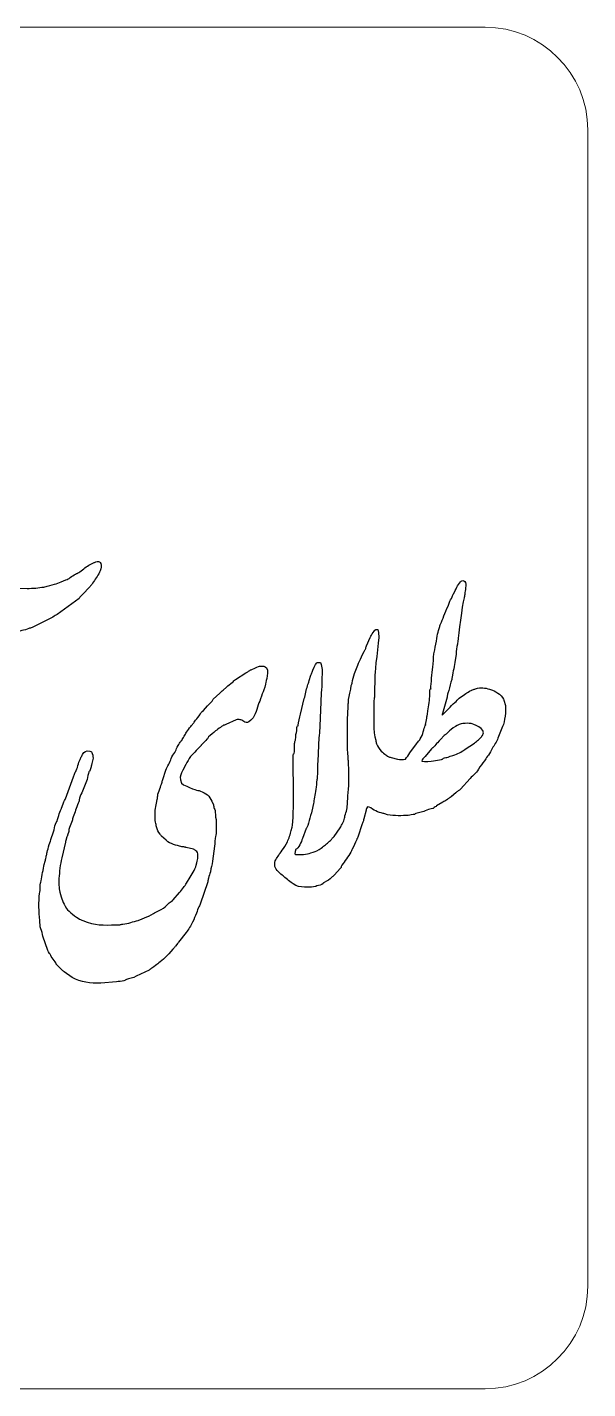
# Model space of a CAD drawing. Header units: millimetres. Extents: x -24 to 99, y -42 to 112.
# Drawn here: x 4.49 to 20.88, y 23.26 to 63.06 of the extents above; entities that cross this region are included whole.
import ezdxf

# ---------------------------------------------------------------- set-up
doc = ezdxf.new("R2010")
doc.units = ezdxf.units.MM
doc.header["$MEASUREMENT"] = 0
doc.layers.add('Layer 1', color=7, linetype='Continuous')

msp = doc.modelspace()

# ---------------------------------------------------------------- linework, layer by layer
at = {"layer": 'Layer 1', "color": 250, "lineweight": 18}
msp.add_open_spline([(-15.9241, 63.0623), (-15.9241, 63.0623), (17.8759, 63.0623), (17.8759, 63.0623), (19.5282, 63.0623), (20.8759, 61.7146), (20.8759, 60.0623), (20.8759, 60.0623), (20.8759, 26.2623), (20.8759, 26.2623), (20.8759, 24.61), (19.5282, 23.2623), (17.8759, 23.2623), (17.8759, 23.2623), (-15.9241, 23.2623), (-15.9241, 23.2623), (-17.5764, 23.2623), (-18.9241, 24.61), (-18.9241, 26.2623), (-18.9241, 26.2623), (-18.9241, 60.0623), (-18.9241, 60.0623), (-18.9241, 61.7146), (-17.5764, 63.0623), (-15.9241, 63.0623)], degree=3, knots=[0, 0, 0, 0, 0.125, 0.125, 0.125, 0.25, 0.25, 0.25, 0.375, 0.375, 0.375, 0.5, 0.5, 0.5, 0.625, 0.625, 0.625, 0.75, 0.75, 0.75, 0.875, 0.875, 0.875, 1, 1, 1, 1], dxfattribs=at)
at = {"layer": 'Layer 1', "color": 250}
for points, knots in [([(4.4891, 46.6588), (4.4891, 46.6588), (4.0693, 46.6768), (4.0693, 46.6768), (4.0575, 46.677), (4.0357, 46.6769), (4.0249, 46.6787), (3.9598, 46.6893), (4.0085, 46.7056), (3.9302, 46.709), (3.8191, 46.7137), (3.5123, 46.7696), (3.3668, 46.7903), (3.2718, 46.8038), (3.1573, 46.8397), (3.1548, 46.8399), (3.1309, 46.8421), (3.094, 46.8409), (3.0685, 46.8416), (3.0074, 46.8431), (2.9463, 46.8449), (2.8853, 46.8417), (2.7936, 46.8368), (2.7095, 46.8173), (2.6328, 46.7866), (2.5784, 46.7649), (2.5146, 46.7539), (2.4635, 46.7284), (2.4635, 46.7284), (2.2463, 46.6322), (2.2463, 46.6322), (2.2439, 46.6312), (2.2411, 46.6301), (2.2388, 46.6291), (2.2388, 46.6291), (1.8267, 46.3649), (1.8267, 46.3649), (1.709, 46.2885), (1.6128, 46.1745), (1.5368, 46.1272), (1.4795, 46.0914), (1.44, 46.0377), (1.3894, 45.9947), (1.371, 45.9791), (1.363, 45.9699), (1.3449, 45.9542), (1.3449, 45.9542), (1.2553, 45.8619), (1.2553, 45.8619), (1.2364, 45.8391), (1.2393, 45.8317), (1.2202, 45.81), (1.1414, 45.7204), (1.1043, 45.7141), (1.0489, 45.6174), (0.9845, 45.5049), (0.8951, 45.402), (0.8408, 45.2846), (0.7788, 45.1506), (0.7517, 45.1987), (0.7753, 45.0039), (0.9248, 44.9885), (0.9286, 44.983), (1.0416, 45.0621), (1.0416, 45.0621), (1.2585, 45.2315), (1.2585, 45.2315), (1.2966, 45.2504), (1.3024, 45.2477), (1.338, 45.2734), (1.4748, 45.3722), (1.6126, 45.4283), (1.7872, 45.4517), (1.8376, 45.4585), (1.8372, 45.4671), (1.8842, 45.4714), (1.9261, 45.4753), (1.9735, 45.4763), (2.0037, 45.4823), (2.1003, 45.5015), (2.2215, 45.5015), (2.3267, 45.4968), (2.4079, 45.4931), (2.3669, 45.4754), (2.4435, 45.4619), (2.4435, 45.4619), (2.7355, 45.3855), (2.7355, 45.3855), (2.8071, 45.3598), (2.8821, 45.3325), (2.9715, 45.3283), (3.0281, 45.3256), (3.0463, 45.3302), (3.0962, 45.3124), (3.2348, 45.2627), (3.9753, 45.3187), (4.1251, 45.3698), (4.2589, 45.4155), (4.4066, 45.4312), (4.5382, 45.4848), (4.5715, 45.4984), (4.603, 45.5003), (4.6346, 45.5173), (4.6346, 45.5173), (5.2435, 45.8223), (5.2435, 45.8223), (5.301, 45.875), (5.3121, 45.8555), (5.3649, 45.8953), (5.3649, 45.8953), (6.006, 46.3614), (6.006, 46.3614), (6.0133, 46.3706), (6.0183, 46.3858), (6.0297, 46.4026), (6.0555, 46.4403), (6.1152, 46.4837), (6.1579, 46.5335), (6.1579, 46.5335), (6.2731, 46.654), (6.2731, 46.654), (6.2831, 46.6663), (6.2804, 46.6625), (6.2894, 46.6711), (6.2894, 46.6711), (6.3786, 46.7731), (6.3786, 46.7731), (6.4404, 46.8814), (6.5226, 46.9733), (6.5841, 47.0845), (6.6167, 47.1435), (6.6413, 47.204), (6.6523, 47.2839), (6.6751, 47.4508), (6.5642, 47.4702), (6.4565, 47.4172), (6.4542, 47.416), (6.4513, 47.4148), (6.4488, 47.4137), (6.3543, 47.3696), (6.2186, 47.3058), (6.1507, 47.2305), (6.1507, 47.2305), (6.0682, 47.1717), (6.0682, 47.1717), (5.9465, 47.0804), (5.9883, 47.1251), (5.9051, 47.0746), (5.8543, 47.0438), (5.7916, 47.0171), (5.7485, 46.9757), (5.7086, 46.9373), (5.6753, 46.9274), (5.6209, 46.9075), (5.6209, 46.9075), (5.4887, 46.8467), (5.4887, 46.8467), (5.413, 46.8244), (5.3637, 46.7944), (5.2868, 46.7781), (5.183, 46.7559), (5.131, 46.7251), (4.9796, 46.6989), (4.8268, 46.6725), (4.6559, 46.6585), (4.4891, 46.6588)], [0, 0, 0, 0, 0.0181818, 0.0181818, 0.0181818, 0.0363636, 0.0363636, 0.0363636, 0.0545455, 0.0545455, 0.0545455, 0.0727273, 0.0727273, 0.0727273, 0.0909091, 0.0909091, 0.0909091, 0.1090909, 0.1090909, 0.1090909, 0.1272727, 0.1272727, 0.1272727, 0.1454545, 0.1454545, 0.1454545, 0.1636364, 0.1636364, 0.1636364, 0.1818182, 0.1818182, 0.1818182, 0.2, 0.2, 0.2, 0.2181818, 0.2181818, 0.2181818, 0.2363636, 0.2363636, 0.2363636, 0.2545455, 0.2545455, 0.2545455, 0.2727273, 0.2727273, 0.2727273, 0.2909091, 0.2909091, 0.2909091, 0.3090909, 0.3090909, 0.3090909, 0.3272727, 0.3272727, 0.3272727, 0.3454545, 0.3454545, 0.3454545, 0.3636364, 0.3636364, 0.3636364, 0.3818182, 0.3818182, 0.3818182, 0.4, 0.4, 0.4, 0.4181818, 0.4181818, 0.4181818, 0.4363636, 0.4363636, 0.4363636, 0.4545455, 0.4545455, 0.4545455, 0.4727273, 0.4727273, 0.4727273, 0.4909091, 0.4909091, 0.4909091, 0.5090909, 0.5090909, 0.5090909, 0.5272727, 0.5272727, 0.5272727, 0.5454545, 0.5454545, 0.5454545, 0.5636364, 0.5636364, 0.5636364, 0.5818182, 0.5818182, 0.5818182, 0.6, 0.6, 0.6, 0.6181818, 0.6181818, 0.6181818, 0.6363636, 0.6363636, 0.6363636, 0.6545455, 0.6545455, 0.6545455, 0.6727273, 0.6727273, 0.6727273, 0.6909091, 0.6909091, 0.6909091, 0.7090909, 0.7090909, 0.7090909, 0.7272727, 0.7272727, 0.7272727, 0.7454545, 0.7454545, 0.7454545, 0.7636364, 0.7636364, 0.7636364, 0.7818182, 0.7818182, 0.7818182, 0.8, 0.8, 0.8, 0.8181818, 0.8181818, 0.8181818, 0.8363636, 0.8363636, 0.8363636, 0.8545455, 0.8545455, 0.8545455, 0.8727273, 0.8727273, 0.8727273, 0.8909091, 0.8909091, 0.8909091, 0.9090909, 0.9090909, 0.9090909, 0.9272727, 0.9272727, 0.9272727, 0.9454545, 0.9454545, 0.9454545, 0.9636364, 0.9636364, 0.9636364, 0.9818182, 0.9818182, 0.9818182, 1, 1, 1, 1]), ([(16.2884, 43.714), (16.2898, 43.7246), (16.287, 43.7265), (16.2667, 43.714), (16.263, 43.6575), (16.2625, 43.5983), (16.2614, 43.5415), (16.2592, 43.4248), (16.2167, 43.2265), (16.2061, 43.0799), (16.1932, 42.9002), (16.1763, 42.9383), (16.169, 42.8642), (16.169, 42.8642), (16.139, 42.7203), (16.139, 42.7203), (16.1367, 42.7069), (16.1362, 42.6927), (16.1339, 42.6813), (16.1203, 42.6129), (16.1448, 42.7108), (16.1297, 42.6635), (16.1289, 42.6608), (16.1277, 42.6581), (16.1267, 42.6556), (16.1258, 42.6533), (16.1243, 42.6507), (16.1233, 42.6485), (16.0861, 42.5654), (16.064, 42.3789), (15.9817, 42.2617), (15.9549, 42.2235), (15.9346, 42.2049), (15.9063, 42.1654), (15.8922, 42.1459), (15.8856, 42.134), (15.8693, 42.1173), (15.8693, 42.1173), (15.6722, 41.8499), (15.6722, 41.8499), (15.6408, 41.7835), (15.5849, 41.7297), (15.5493, 41.6629), (15.4828, 41.6613), (15.3808, 41.6549), (15.3173, 41.6633), (15.3173, 41.6633), (15.1308, 41.7111), (15.1308, 41.7111), (15.0889, 41.7307), (15.0815, 41.7257), (15.0404, 41.7402), (14.9787, 41.7619), (15.0303, 41.7593), (14.9782, 41.7926), (14.9258, 41.8261), (14.8836, 41.8542), (14.8392, 41.9025), (14.7851, 41.9614), (14.7302, 42.0431), (14.699, 42.117), (14.6866, 42.1464), (14.6903, 42.1854), (14.6792, 42.2175), (14.594, 42.4632), (14.6225, 42.9455), (14.6248, 43.2082), (14.6254, 43.2645), (14.6233, 43.3257), (14.6257, 43.3812), (14.6283, 43.4439), (14.6443, 43.4482), (14.6437, 43.5307), (14.6423, 43.7487), (14.6521, 43.9823), (14.6586, 44.2091), (14.6654, 44.446), (14.8245, 45.2991), (14.743, 45.4545), (14.6427, 45.4623), (14.6445, 45.4335), (14.6033, 45.3739), (14.5499, 45.2967), (14.5555, 45.2865), (14.5173, 45.2225), (14.5173, 45.2225), (14.4073, 44.9762), (14.4073, 44.9762), (14.3963, 44.9501), (14.3889, 44.9088), (14.3779, 44.8867), (14.3709, 44.8727), (14.3679, 44.8723), (14.3573, 44.855), (14.3472, 44.8384), (14.3464, 44.8351), (14.3383, 44.8196), (14.3383, 44.8196), (14.2623, 44.6595), (14.2623, 44.6595), (14.2254, 44.5489), (14.1804, 44.4984), (14.1534, 44.4183), (14.1534, 44.4183), (14.0588, 44.1676), (14.0588, 44.1676), (14.024, 44.0732), (13.9994, 44.0003), (13.9849, 43.8867), (13.9799, 43.8471), (13.9646, 43.8232), (13.9585, 43.7953), (13.939, 43.7058), (13.9629, 43.7337), (13.9223, 43.5921), (13.9223, 43.5921), (13.8952, 43.4462), (13.8952, 43.4462), (13.8852, 43.4229), (13.8844, 43.4304), (13.8817, 43.4011), (13.8782, 43.3628), (13.8817, 43.3252), (13.8768, 43.2846), (13.8605, 43.1514), (13.8329, 42.0018), (13.8591, 41.8559), (13.8591, 41.8559), (13.8758, 41.723), (13.8758, 41.723), (13.8762, 41.6745), (13.8755, 41.6247), (13.8802, 41.5772), (13.9015, 41.3616), (13.8895, 41.116), (13.8889, 40.8942), (13.8886, 40.7348), (13.865, 40.6446), (13.8587, 40.496), (13.8534, 40.3694), (13.8481, 40.2145), (13.8059, 40.1025), (13.7544, 39.9655), (13.7815, 39.9162), (13.6951, 39.7708), (13.6642, 39.7189), (13.6771, 39.7085), (13.6423, 39.6622), (13.6423, 39.6622), (13.4623, 39.403), (13.4623, 39.403), (13.4599, 39.4011), (13.4521, 39.3962), (13.4496, 39.3942), (13.4457, 39.3913), (13.4323, 39.3806), (13.4308, 39.3792), (13.4091, 39.3585), (13.4042, 39.3428), (13.3826, 39.3191), (13.3639, 39.2986), (13.3474, 39.2868), (13.3261, 39.2686), (13.3244, 39.2672), (13.3218, 39.2652), (13.3201, 39.2637), (13.2816, 39.2292), (13.2596, 39.1958), (13.2129, 39.1662), (13.1016, 39.0955), (13.141, 39.0961), (13.0206, 39.0252), (12.9104, 38.9603), (12.8972, 38.967), (12.786, 38.9263), (12.6529, 38.8777), (12.494, 38.8724), (12.3296, 38.8764), (12.3031, 38.9163), (12.3173, 38.9282), (12.3275, 38.9679), (12.3334, 38.9906), (12.3316, 38.9986), (12.3316, 39.0215), (12.4368, 39.0566), (12.4995, 39.2521), (12.5388, 39.3435), (12.5388, 39.3435), (12.6453, 39.6356), (12.6453, 39.6356), (12.6485, 39.6472), (12.6738, 39.6762), (12.6919, 39.7267), (12.7265, 39.8232), (12.7417, 39.9187), (12.7676, 40.02), (12.781, 40.0722), (12.8007, 40.0614), (12.8113, 40.1438), (12.8113, 40.1438), (12.8601, 40.3663), (12.8601, 40.3663), (12.8706, 40.4033), (12.8661, 40.4156), (12.8706, 40.4527), (12.8883, 40.5981), (12.9281, 40.7166), (12.9424, 40.9278), (12.9444, 40.9582), (12.9422, 40.9807), (12.9486, 41.0103), (12.9577, 41.0534), (12.9615, 41.0317), (12.9637, 41.0874), (12.9662, 41.1531), (12.9735, 41.2013), (12.9745, 41.2597), (12.9766, 41.3802), (12.9775, 41.4955), (12.9849, 41.6059), (12.9849, 41.6059), (13.018, 42.3046), (13.018, 42.3046), (13.0202, 42.3784), (13.0382, 42.3779), (13.0384, 42.4651), (13.0386, 42.5289), (13.0398, 42.5908), (13.0455, 42.6428), (13.0455, 42.6428), (13.0747, 43.3373), (13.0747, 43.3373), (13.0776, 43.581), (13.1084, 43.8086), (13.1077, 44.0692), (13.1071, 44.2605), (13.1263, 44.3198), (13.0604, 44.4932), (13.0265, 44.4969), (12.9798, 44.4947), (12.9574, 44.4792), (12.9113, 44.4472), (12.8385, 44.2668), (12.8181, 44.213), (12.8061, 44.1813), (12.7943, 44.1486), (12.7838, 44.1183), (12.7838, 44.1183), (12.7349, 43.9622), (12.7349, 43.9622), (12.7242, 43.9025), (12.7032, 43.8649), (12.6837, 43.8091), (12.6432, 43.6935), (12.6275, 43.5538), (12.5875, 43.4386), (12.5875, 43.4386), (12.4761, 42.979), (12.4761, 42.979), (12.4494, 42.8843), (12.4323, 42.7357), (12.4075, 42.6594), (12.3882, 42.5997), (12.407, 42.6659), (12.385, 42.6205), (12.3672, 42.5838), (12.3773, 42.5345), (12.371, 42.4895), (12.3663, 42.4564), (12.354, 42.4287), (12.3462, 42.3864), (12.3379, 42.3411), (12.3418, 42.3017), (12.3354, 42.256), (12.3289, 42.2105), (12.3152, 42.1915), (12.3098, 42.1537), (12.3038, 42.1109), (12.3089, 42.0646), (12.3032, 42.0198), (12.2967, 41.9685), (12.3097, 41.8908), (12.2918, 41.8384), (12.2767, 41.7941), (12.2823, 41.8653), (12.2693, 41.7882), (12.2693, 41.7882), (12.2775, 40.5283), (12.2775, 40.5283), (12.2775, 40.4694), (12.2673, 39.7674), (12.2319, 39.6828), (12.2319, 39.6828), (12.2048, 39.5809), (12.2048, 39.5809), (12.1881, 39.4912), (12.1368, 39.3338), (12.0948, 39.2506), (11.9974, 39.0573), (11.8737, 38.9213), (11.8445, 38.8646), (11.7899, 38.7583), (11.6981, 38.7204), (11.7334, 38.5269), (11.7497, 38.4373), (11.9027, 38.3049), (11.9731, 38.2518), (12.1275, 38.1352), (12.1083, 38.1063), (12.3428, 37.9761), (12.4391, 37.9226), (12.5649, 37.9235), (12.6794, 37.9248), (12.7522, 37.9256), (12.8509, 37.922), (12.9107, 37.9415), (12.9305, 37.948), (12.9239, 37.9488), (12.9561, 37.9604), (13.0156, 37.9818), (13.0917, 37.9886), (13.1378, 38.0348), (13.1715, 38.0687), (13.1354, 38.0452), (13.1745, 38.0634), (13.2796, 38.1125), (13.3174, 38.144), (13.403, 38.223), (13.4273, 38.2453), (13.4465, 38.2559), (13.4671, 38.2769), (13.4671, 38.2769), (13.648, 38.4834), (13.648, 38.4834), (13.6755, 38.5136), (13.6699, 38.5343), (13.6923, 38.5682), (13.7709, 38.6872), (13.8788, 38.8246), (13.9458, 38.9481), (13.9603, 38.9747), (13.9732, 39.0062), (13.9896, 39.0342), (14.0477, 39.1333), (14.0778, 39.2099), (14.1217, 39.3207), (14.131, 39.3442), (14.1238, 39.3257), (14.1331, 39.343), (14.1457, 39.3665), (14.1392, 39.3475), (14.1534, 39.3845), (14.1534, 39.3845), (14.2831, 39.773), (14.2831, 39.773), (14.2958, 39.8115), (14.3089, 39.8301), (14.3177, 39.867), (14.3224, 39.887), (14.3227, 39.9035), (14.3288, 39.9221), (14.3288, 39.9221), (14.3961, 40.1759), (14.3961, 40.1759), (14.4026, 40.2075), (14.4003, 40.2005), (14.4102, 40.2265), (14.4102, 40.2265), (14.4337, 40.2741), (14.4337, 40.2741), (14.4962, 40.275), (14.5802, 40.2135), (14.6339, 40.1798), (14.701, 40.1376), (14.7648, 40.1182), (14.8387, 40.0952), (14.8794, 40.0825), (14.9076, 40.079), (14.9482, 40.0653), (15.1426, 39.9993), (15.3589, 40.0134), (15.5641, 40.0178), (15.6562, 40.0198), (15.6914, 40.0358), (15.7697, 40.0456), (15.8619, 40.0572), (15.7936, 40.0587), (15.8494, 40.0783), (15.8494, 40.0783), (16.0848, 40.1354), (16.0848, 40.1354), (16.1278, 40.1567), (16.0688, 40.1412), (16.1255, 40.1567), (16.1919, 40.1748), (16.2555, 40.2126), (16.2984, 40.219), (16.3895, 40.2325), (16.3355, 40.2163), (16.3857, 40.2551), (16.3857, 40.2551), (16.42, 40.2741), (16.42, 40.2741), (16.4445, 40.2871), (16.4396, 40.2862), (16.4586, 40.3004), (16.4586, 40.3004), (16.6389, 40.4095), (16.6389, 40.4095), (16.6735, 40.4319), (16.7235, 40.4488), (16.7557, 40.4774), (16.7803, 40.4992), (16.7965, 40.508), (16.8232, 40.5272), (16.8384, 40.5382), (16.84, 40.5406), (16.8546, 40.549), (16.8546, 40.549), (16.8835, 40.5639), (16.8835, 40.5639), (16.8856, 40.5652), (16.8883, 40.5669), (16.8903, 40.5683), (16.8923, 40.5697), (16.8948, 40.5717), (16.8966, 40.5732), (16.8966, 40.5732), (17.0197, 40.686), (17.0197, 40.686), (17.0446, 40.7056), (17.0622, 40.7193), (17.0863, 40.7381), (17.1107, 40.757), (17.1343, 40.7662), (17.1574, 40.7865), (17.1574, 40.7865), (17.4373, 41.0977), (17.4373, 41.0977), (17.5315, 41.2099), (17.5932, 41.2343), (17.6826, 41.3783), (17.7347, 41.4624), (17.7989, 41.535), (17.857, 41.6137), (17.896, 41.6665), (17.8926, 41.692), (17.9494, 41.7589), (17.9544, 41.7648), (17.971, 41.7853), (17.9725, 41.7879), (18.0137, 41.8596), (18.0427, 41.8907), (18.0856, 41.9761), (18.1343, 42.0734), (18.2149, 42.1811), (18.2491, 42.2852), (18.2491, 42.2852), (18.3873, 42.6225), (18.3873, 42.6225), (18.4487, 42.7651), (18.4945, 43.0753), (18.4684, 43.2327), (18.4684, 43.2327), (18.4236, 43.3915), (18.4236, 43.3915), (18.4196, 43.403), (18.4203, 43.4062), (18.4161, 43.4161), (18.3899, 43.478), (18.3082, 43.5616), (18.2454, 43.5957), (18.1529, 43.6459), (18.1387, 43.6787), (18.0075, 43.7118), (17.8526, 43.7508), (17.7672, 43.7746), (17.5966, 43.723), (17.5558, 43.7107), (17.5439, 43.7108), (17.5096, 43.6942), (17.4961, 43.6876), (17.5045, 43.6912), (17.4877, 43.6839), (17.4877, 43.6839), (17.4235, 43.6509), (17.4235, 43.6509), (17.3537, 43.6096), (17.3346, 43.5994), (17.2742, 43.5536), (17.2742, 43.5536), (17.1209, 43.4482), (17.1209, 43.4482), (17.0751, 43.4137), (17.035, 43.3623), (16.9948, 43.327), (16.8517, 43.2019), (16.7745, 43.0946), (16.6291, 42.9602), (16.6291, 42.9602), (16.6176, 42.949), (16.6176, 42.949), (16.617, 42.9922), (16.6171, 42.9749), (16.6265, 43.0058), (16.6265, 43.0058), (16.7662, 43.4791), (16.7662, 43.4791), (16.7765, 43.5375), (16.7658, 43.5447), (16.7891, 43.5978), (16.8288, 43.688), (16.8519, 43.8152), (16.8764, 43.9175), (16.8864, 43.9593), (16.9027, 43.9781), (16.907, 44.0259), (16.9172, 44.1382), (16.9715, 44.352), (16.9941, 44.4877), (16.9941, 44.4877), (17.028, 44.7366), (17.028, 44.7366), (17.0368, 44.8369), (17.0398, 44.9341), (17.0651, 45.0331), (17.0698, 45.0516), (17.0759, 45.0631), (17.0786, 45.0917), (17.1003, 45.3225), (17.1976, 46.1442), (17.2597, 46.3833), (17.2701, 46.4231), (17.2604, 46.3828), (17.2706, 46.416), (17.2831, 46.4571), (17.2776, 46.4961), (17.2843, 46.5421), (17.2964, 46.6266), (17.3459, 46.8526), (17.2583, 46.8799), (17.2067, 46.896), (17.183, 46.8773), (17.16, 46.8536), (17.16, 46.8536), (17.0972, 46.7768), (17.0972, 46.7768), (17.06, 46.7302), (17.0368, 46.6551), (17.0049, 46.5998), (17.0049, 46.5998), (16.9567, 46.5085), (16.9567, 46.5085), (16.9364, 46.4769), (16.9286, 46.4499), (16.9125, 46.4135), (16.8817, 46.344), (16.8494, 46.3082), (16.8276, 46.2312), (16.8276, 46.2312), (16.7939, 46.1438), (16.7939, 46.1438), (16.6858, 45.9438), (16.6433, 45.7591), (16.5753, 45.6094), (16.5579, 45.5711), (16.5597, 45.6074), (16.5472, 45.5437), (16.538, 45.4973), (16.5315, 45.4749), (16.5155, 45.4326), (16.4869, 45.3569), (16.4849, 45.2844), (16.4685, 45.1977), (16.4476, 45.0868), (16.4149, 44.9716), (16.4011, 44.8609), (16.4011, 44.8609), (16.3786, 44.7459), (16.3786, 44.7459), (16.3643, 44.6222), (16.3678, 44.4799), (16.3487, 44.3573), (16.32, 44.1724), (16.2981, 43.8989), (16.2884, 43.714)], [0, 0, 0, 0, 0.0051282, 0.0051282, 0.0051282, 0.0102564, 0.0102564, 0.0102564, 0.0153846, 0.0153846, 0.0153846, 0.0205128, 0.0205128, 0.0205128, 0.025641, 0.025641, 0.025641, 0.0307692, 0.0307692, 0.0307692, 0.0358974, 0.0358974, 0.0358974, 0.0410256, 0.0410256, 0.0410256, 0.0461538, 0.0461538, 0.0461538, 0.0512821, 0.0512821, 0.0512821, 0.0564103, 0.0564103, 0.0564103, 0.0615385, 0.0615385, 0.0615385, 0.0666667, 0.0666667, 0.0666667, 0.0717949, 0.0717949, 0.0717949, 0.0769231, 0.0769231, 0.0769231, 0.0820513, 0.0820513, 0.0820513, 0.0871795, 0.0871795, 0.0871795, 0.0923077, 0.0923077, 0.0923077, 0.0974359, 0.0974359, 0.0974359, 0.1025641, 0.1025641, 0.1025641, 0.1076923, 0.1076923, 0.1076923, 0.1128205, 0.1128205, 0.1128205, 0.1179487, 0.1179487, 0.1179487, 0.1230769, 0.1230769, 0.1230769, 0.1282051, 0.1282051, 0.1282051, 0.1333333, 0.1333333, 0.1333333, 0.1384615, 0.1384615, 0.1384615, 0.1435897, 0.1435897, 0.1435897, 0.1487179, 0.1487179, 0.1487179, 0.1538462, 0.1538462, 0.1538462, 0.1589744, 0.1589744, 0.1589744, 0.1641026, 0.1641026, 0.1641026, 0.1692308, 0.1692308, 0.1692308, 0.174359, 0.174359, 0.174359, 0.1794872, 0.1794872, 0.1794872, 0.1846154, 0.1846154, 0.1846154, 0.1897436, 0.1897436, 0.1897436, 0.1948718, 0.1948718, 0.1948718, 0.2, 0.2, 0.2, 0.2051282, 0.2051282, 0.2051282, 0.2102564, 0.2102564, 0.2102564, 0.2153846, 0.2153846, 0.2153846, 0.2205128, 0.2205128, 0.2205128, 0.225641, 0.225641, 0.225641, 0.2307692, 0.2307692, 0.2307692, 0.2358974, 0.2358974, 0.2358974, 0.2410256, 0.2410256, 0.2410256, 0.2461538, 0.2461538, 0.2461538, 0.2512821, 0.2512821, 0.2512821, 0.2564103, 0.2564103, 0.2564103, 0.2615385, 0.2615385, 0.2615385, 0.2666667, 0.2666667, 0.2666667, 0.2717949, 0.2717949, 0.2717949, 0.2769231, 0.2769231, 0.2769231, 0.2820513, 0.2820513, 0.2820513, 0.2871795, 0.2871795, 0.2871795, 0.2923077, 0.2923077, 0.2923077, 0.2974359, 0.2974359, 0.2974359, 0.3025641, 0.3025641, 0.3025641, 0.3076923, 0.3076923, 0.3076923, 0.3128205, 0.3128205, 0.3128205, 0.3179487, 0.3179487, 0.3179487, 0.3230769, 0.3230769, 0.3230769, 0.3282051, 0.3282051, 0.3282051, 0.3333333, 0.3333333, 0.3333333, 0.3384615, 0.3384615, 0.3384615, 0.3435897, 0.3435897, 0.3435897, 0.3487179, 0.3487179, 0.3487179, 0.3538462, 0.3538462, 0.3538462, 0.3589744, 0.3589744, 0.3589744, 0.3641026, 0.3641026, 0.3641026, 0.3692308, 0.3692308, 0.3692308, 0.374359, 0.374359, 0.374359, 0.3794872, 0.3794872, 0.3794872, 0.3846154, 0.3846154, 0.3846154, 0.3897436, 0.3897436, 0.3897436, 0.3948718, 0.3948718, 0.3948718, 0.4, 0.4, 0.4, 0.4051282, 0.4051282, 0.4051282, 0.4102564, 0.4102564, 0.4102564, 0.4153846, 0.4153846, 0.4153846, 0.4205128, 0.4205128, 0.4205128, 0.425641, 0.425641, 0.425641, 0.4307692, 0.4307692, 0.4307692, 0.4358974, 0.4358974, 0.4358974, 0.4410256, 0.4410256, 0.4410256, 0.4461538, 0.4461538, 0.4461538, 0.4512821, 0.4512821, 0.4512821, 0.4564103, 0.4564103, 0.4564103, 0.4615385, 0.4615385, 0.4615385, 0.4666667, 0.4666667, 0.4666667, 0.4717949, 0.4717949, 0.4717949, 0.4769231, 0.4769231, 0.4769231, 0.4820513, 0.4820513, 0.4820513, 0.4871795, 0.4871795, 0.4871795, 0.4923077, 0.4923077, 0.4923077, 0.4974359, 0.4974359, 0.4974359, 0.5025641, 0.5025641, 0.5025641, 0.5076923, 0.5076923, 0.5076923, 0.5128205, 0.5128205, 0.5128205, 0.5179487, 0.5179487, 0.5179487, 0.5230769, 0.5230769, 0.5230769, 0.5282051, 0.5282051, 0.5282051, 0.5333333, 0.5333333, 0.5333333, 0.5384615, 0.5384615, 0.5384615, 0.5435897, 0.5435897, 0.5435897, 0.5487179, 0.5487179, 0.5487179, 0.5538462, 0.5538462, 0.5538462, 0.5589744, 0.5589744, 0.5589744, 0.5641026, 0.5641026, 0.5641026, 0.5692308, 0.5692308, 0.5692308, 0.574359, 0.574359, 0.574359, 0.5794872, 0.5794872, 0.5794872, 0.5846154, 0.5846154, 0.5846154, 0.5897436, 0.5897436, 0.5897436, 0.5948718, 0.5948718, 0.5948718, 0.6, 0.6, 0.6, 0.6051282, 0.6051282, 0.6051282, 0.6102564, 0.6102564, 0.6102564, 0.6153846, 0.6153846, 0.6153846, 0.6205128, 0.6205128, 0.6205128, 0.625641, 0.625641, 0.625641, 0.6307692, 0.6307692, 0.6307692, 0.6358974, 0.6358974, 0.6358974, 0.6410256, 0.6410256, 0.6410256, 0.6461538, 0.6461538, 0.6461538, 0.6512821, 0.6512821, 0.6512821, 0.6564103, 0.6564103, 0.6564103, 0.6615385, 0.6615385, 0.6615385, 0.6666667, 0.6666667, 0.6666667, 0.6717949, 0.6717949, 0.6717949, 0.6769231, 0.6769231, 0.6769231, 0.6820513, 0.6820513, 0.6820513, 0.6871795, 0.6871795, 0.6871795, 0.6923077, 0.6923077, 0.6923077, 0.6974359, 0.6974359, 0.6974359, 0.7025641, 0.7025641, 0.7025641, 0.7076923, 0.7076923, 0.7076923, 0.7128205, 0.7128205, 0.7128205, 0.7179487, 0.7179487, 0.7179487, 0.7230769, 0.7230769, 0.7230769, 0.7282051, 0.7282051, 0.7282051, 0.7333333, 0.7333333, 0.7333333, 0.7384615, 0.7384615, 0.7384615, 0.7435897, 0.7435897, 0.7435897, 0.7487179, 0.7487179, 0.7487179, 0.7538462, 0.7538462, 0.7538462, 0.7589744, 0.7589744, 0.7589744, 0.7641026, 0.7641026, 0.7641026, 0.7692308, 0.7692308, 0.7692308, 0.774359, 0.774359, 0.774359, 0.7794872, 0.7794872, 0.7794872, 0.7846154, 0.7846154, 0.7846154, 0.7897436, 0.7897436, 0.7897436, 0.7948718, 0.7948718, 0.7948718, 0.8, 0.8, 0.8, 0.8051282, 0.8051282, 0.8051282, 0.8102564, 0.8102564, 0.8102564, 0.8153846, 0.8153846, 0.8153846, 0.8205128, 0.8205128, 0.8205128, 0.825641, 0.825641, 0.825641, 0.8307692, 0.8307692, 0.8307692, 0.8358974, 0.8358974, 0.8358974, 0.8410256, 0.8410256, 0.8410256, 0.8461538, 0.8461538, 0.8461538, 0.8512821, 0.8512821, 0.8512821, 0.8564103, 0.8564103, 0.8564103, 0.8615385, 0.8615385, 0.8615385, 0.8666667, 0.8666667, 0.8666667, 0.8717949, 0.8717949, 0.8717949, 0.8769231, 0.8769231, 0.8769231, 0.8820513, 0.8820513, 0.8820513, 0.8871795, 0.8871795, 0.8871795, 0.8923077, 0.8923077, 0.8923077, 0.8974359, 0.8974359, 0.8974359, 0.9025641, 0.9025641, 0.9025641, 0.9076923, 0.9076923, 0.9076923, 0.9128205, 0.9128205, 0.9128205, 0.9179487, 0.9179487, 0.9179487, 0.9230769, 0.9230769, 0.9230769, 0.9282051, 0.9282051, 0.9282051, 0.9333333, 0.9333333, 0.9333333, 0.9384615, 0.9384615, 0.9384615, 0.9435897, 0.9435897, 0.9435897, 0.9487179, 0.9487179, 0.9487179, 0.9538462, 0.9538462, 0.9538462, 0.9589744, 0.9589744, 0.9589744, 0.9641026, 0.9641026, 0.9641026, 0.9692308, 0.9692308, 0.9692308, 0.974359, 0.974359, 0.974359, 0.9794872, 0.9794872, 0.9794872, 0.9846154, 0.9846154, 0.9846154, 0.9897436, 0.9897436, 0.9897436, 0.9948718, 0.9948718, 0.9948718, 1, 1, 1, 1]), ([(8.2331, 40.1731), (8.233, 40.0497), (8.2172, 39.8962), (8.2523, 39.783), (8.264, 39.7449), (8.2589, 39.7308), (8.2681, 39.6911), (8.2851, 39.6181), (8.3325, 39.5309), (8.3734, 39.4724), (8.3952, 39.4411), (8.3896, 39.4401), (8.4203, 39.4114), (8.4203, 39.4114), (8.5525, 39.2956), (8.5525, 39.2956), (8.5615, 39.2868), (8.5607, 39.2864), (8.5682, 39.2793), (8.6553, 39.1976), (8.8733, 39.1411), (8.9865, 39.1102), (9.0268, 39.0993), (9.0554, 39.1062), (9.0936, 39.0972), (9.1395, 39.0864), (9.0986, 39.0928), (9.1336, 39.0832), (9.1336, 39.0832), (9.3525, 39.0338), (9.3525, 39.0338), (9.3868, 39.0243), (9.3857, 39.0123), (9.4182, 38.9907), (9.4762, 38.9523), (9.4794, 38.9427), (9.4779, 38.8279), (9.4766, 38.7289), (9.4571, 38.714), (9.4454, 38.6334), (9.4205, 38.46), (9.3286, 38.3552), (9.2551, 38.2184), (9.2551, 38.2184), (9.1489, 38.0438), (9.1489, 38.0438), (9.1304, 38.0167), (9.1281, 38.0046), (9.108, 37.9765), (9.0889, 37.9499), (9.0769, 37.9428), (9.0591, 37.9182), (9.0223, 37.8676), (8.9887, 37.8105), (8.9428, 37.7644), (8.9428, 37.7644), (8.7619, 37.558), (8.7619, 37.558), (8.7283, 37.5198), (8.6791, 37.5014), (8.6419, 37.4629), (8.6419, 37.4629), (8.6126, 37.4367), (8.6126, 37.4367), (8.55, 37.3926), (8.5066, 37.3141), (8.4024, 37.2714), (8.4024, 37.2714), (8.2472, 37.1979), (8.2472, 37.1979), (8.2191, 37.1842), (8.2094, 37.17), (8.1864, 37.1543), (8.1864, 37.1543), (8.0419, 37.0817), (8.0419, 37.0817), (8.0398, 37.0806), (8.0372, 37.0791), (8.0351, 37.078), (8.0351, 37.078), (7.7384, 36.9518), (7.7384, 36.9518), (7.5863, 36.9226), (7.4506, 36.8578), (7.2875, 36.8448), (7.2272, 36.8401), (7.24, 36.8332), (7.1998, 36.8256), (7.1687, 36.8197), (7.1263, 36.8223), (7.0937, 36.822), (6.7243, 36.8182), (6.4662, 36.7949), (6.1199, 36.9488), (6.0792, 36.9669), (6.0602, 36.9671), (6.0199, 36.9889), (5.921, 37.0426), (5.7066, 37.2105), (5.6433, 37.302), (5.5186, 37.4824), (5.5024, 37.5775), (5.4438, 37.7832), (5.416, 37.8808), (5.414, 38.0739), (5.4201, 38.1826), (5.4309, 38.3716), (5.4576, 38.5923), (5.502, 38.7812), (5.502, 38.7812), (5.6061, 39.2356), (5.6061, 39.2356), (5.6099, 39.2532), (5.6124, 39.2735), (5.6167, 39.2897), (5.6167, 39.2897), (5.6496, 39.3968), (5.6496, 39.3968), (5.6623, 39.4408), (5.6599, 39.4097), (5.6727, 39.4485), (5.6727, 39.4485), (5.7058, 39.5536), (5.7058, 39.5536), (5.7129, 39.5878), (5.7103, 39.6395), (5.7238, 39.6696), (5.7238, 39.6696), (5.8038, 39.8673), (5.8038, 39.8673), (5.8199, 39.9065), (5.8134, 39.9393), (5.8307, 39.9828), (5.8584, 40.0525), (5.8898, 40.1011), (5.9046, 40.1739), (5.9193, 40.2464), (5.9556, 40.3093), (5.9805, 40.3787), (5.9918, 40.41), (6.0044, 40.4297), (6.0121, 40.475), (6.0247, 40.5491), (6.0516, 40.6199), (6.0899, 40.6813), (6.0899, 40.6813), (6.2426, 41.073), (6.2426, 41.073), (6.2546, 41.1286), (6.2741, 41.2587), (6.2963, 41.2938), (6.3153, 41.3239), (6.3035, 41.2828), (6.3216, 41.329), (6.3265, 41.3414), (6.3331, 41.3712), (6.339, 41.3875), (6.3523, 41.4246), (6.361, 41.4488), (6.3705, 41.4944), (6.3979, 41.6257), (6.4471, 41.6913), (6.3873, 41.8367), (6.3706, 41.877), (6.3724, 41.8929), (6.3197, 41.9045), (6.2048, 41.93), (6.1629, 41.885), (6.1108, 41.8027), (6.1031, 41.7905), (6.0906, 41.768), (6.0833, 41.7555), (6.0649, 41.724), (6.0594, 41.6931), (6.0399, 41.6587), (5.9894, 41.5698), (5.9532, 41.3818), (5.909, 41.3035), (5.8858, 41.2625), (5.8952, 41.297), (5.8831, 41.2572), (5.8669, 41.2036), (5.8658, 41.1986), (5.8471, 41.152), (5.8471, 41.152), (5.6083, 40.5079), (5.6083, 40.5079), (5.5985, 40.483), (5.5694, 40.4431), (5.539, 40.3642), (5.539, 40.3642), (5.4946, 40.2366), (5.4946, 40.2366), (5.4937, 40.2338), (5.4926, 40.2311), (5.4916, 40.2284), (5.4916, 40.2284), (5.4666, 40.1679), (5.4666, 40.1679), (5.4414, 40.0947), (5.4158, 40.0419), (5.3965, 39.959), (5.3774, 39.8771), (5.3508, 39.8303), (5.3179, 39.7658), (5.2922, 39.7155), (5.2862, 39.6124), (5.256, 39.5458), (5.256, 39.5458), (5.1861, 39.314), (5.1861, 39.314), (5.1851, 39.3118), (5.1836, 39.3091), (5.1825, 39.3069), (5.1491, 39.2338), (5.0765, 38.9802), (5.0681, 38.9143), (5.0609, 38.8572), (5.0481, 38.8576), (5.0418, 38.7973), (5.0364, 38.7454), (5.0251, 38.7238), (5.014, 38.688), (5.014, 38.688), (4.9848, 38.5878), (4.9848, 38.5878), (4.966, 38.5222), (4.9638, 38.4351), (4.9404, 38.3518), (4.9178, 38.271), (4.9122, 38.1893), (4.901, 38.1081), (4.8908, 38.0337), (4.8735, 38.102), (4.8703, 37.8584), (4.8693, 37.7836), (4.8569, 37.8158), (4.8498, 37.7416), (4.8262, 37.4962), (4.8279, 37.2023), (4.8595, 36.9531), (4.8595, 36.9531), (4.8735, 36.7606), (4.8735, 36.7606), (4.8796, 36.7069), (4.8781, 36.7379), (4.8937, 36.7047), (4.9146, 36.6606), (4.9368, 36.546), (4.9455, 36.4912), (4.9455, 36.4912), (5.0918, 36.0728), (5.0918, 36.0728), (5.1029, 36.0547), (5.1026, 36.0557), (5.1158, 36.0328), (5.1158, 36.0328), (5.1478, 35.9886), (5.1478, 35.9886), (5.1781, 35.9503), (5.166, 35.9394), (5.1932, 35.8945), (5.1932, 35.8945), (5.3098, 35.7416), (5.3098, 35.7416), (5.3514, 35.6956), (5.3257, 35.6936), (5.3579, 35.6501), (5.3579, 35.6501), (5.4942, 35.5169), (5.4942, 35.5169), (5.522, 35.4934), (5.5429, 35.4732), (5.5676, 35.4507), (5.5676, 35.4507), (5.8043, 35.2807), (5.8043, 35.2807), (6.0657, 35.1448), (6.3419, 35.1159), (6.6416, 35.115), (6.6416, 35.115), (7.097, 35.1557), (7.097, 35.1557), (7.1686, 35.1737), (7.2505, 35.1682), (7.3136, 35.1886), (7.3588, 35.2031), (7.3582, 35.211), (7.3923, 35.2249), (7.4658, 35.2548), (7.592, 35.2716), (7.6746, 35.3196), (7.6746, 35.3196), (8.0533, 35.5022), (8.0533, 35.5022), (8.0764, 35.5165), (8.07, 35.5116), (8.0916, 35.5274), (8.1038, 35.5363), (8.1131, 35.5441), (8.1297, 35.5545), (8.2253, 35.6147), (8.2684, 35.6682), (8.3084, 35.6886), (8.3839, 35.7272), (8.5681, 35.9075), (8.6318, 35.9762), (8.6318, 35.9762), (8.747, 36.1084), (8.747, 36.1084), (8.7559, 36.1211), (8.7649, 36.132), (8.7755, 36.145), (8.7971, 36.1715), (8.7879, 36.159), (8.8074, 36.1779), (8.8303, 36.1999), (8.8096, 36.1728), (8.8324, 36.2078), (8.8324, 36.2078), (8.8869, 36.2813), (8.8869, 36.2813), (8.9007, 36.2994), (8.9019, 36.3001), (8.9168, 36.3158), (8.9168, 36.3158), (9.1383, 36.5992), (9.1383, 36.5992), (9.2081, 36.6909), (9.2694, 36.8067), (9.3271, 36.9051), (9.3715, 36.981), (9.4014, 37.0844), (9.4351, 37.1662), (9.4537, 37.2113), (9.4563, 37.1954), (9.4721, 37.2606), (9.4899, 37.3345), (9.5212, 37.359), (9.5503, 37.4263), (9.5503, 37.4263), (9.768, 38.0797), (9.768, 38.0797), (9.7782, 38.1195), (9.7765, 38.1503), (9.7878, 38.1901), (9.8046, 38.2494), (9.8337, 38.3121), (9.8442, 38.377), (9.8623, 38.4885), (9.8962, 38.5722), (9.9101, 38.6863), (9.9101, 38.6863), (9.9692, 39.1254), (9.9692, 39.1254), (9.9874, 39.2075), (9.9678, 39.3326), (9.9993, 39.4084), (10.0264, 39.4738), (10.0172, 39.7924), (10.0127, 39.9041), (10.009, 39.9483), (9.997, 39.9413), (9.993, 40.0005), (9.9891, 40.0591), (9.99, 40.1673), (9.9702, 40.21), (9.9502, 40.2529), (9.967, 40.1871), (9.9507, 40.2581), (9.945, 40.283), (9.946, 40.2945), (9.9409, 40.3122), (9.9278, 40.3581), (9.939, 40.3178), (9.9259, 40.3491), (9.9259, 40.3491), (9.8862, 40.4377), (9.8862, 40.4377), (9.8539, 40.5016), (9.8117, 40.5724), (9.7585, 40.6205), (9.7585, 40.6205), (9.6664, 40.6779), (9.6664, 40.6779), (9.4756, 40.7906), (9.5126, 40.7167), (9.2325, 40.8376), (9.2058, 40.8492), (9.185, 40.8723), (9.1615, 40.8815), (9.1033, 40.9043), (9.0007, 40.8902), (8.9704, 41.0642), (8.9507, 41.1771), (8.9842, 41.2349), (9.0401, 41.3456), (9.0401, 41.3456), (9.1251, 41.5096), (9.1251, 41.5096), (9.1701, 41.5892), (9.2115, 41.6703), (9.2683, 41.7445), (9.3345, 41.831), (9.3521, 41.8194), (9.3899, 41.8692), (9.4431, 41.9394), (9.5091, 41.9921), (9.5645, 42.0602), (9.5755, 42.0737), (9.5681, 42.0655), (9.5784, 42.0786), (9.5906, 42.0942), (9.5764, 42.0779), (9.5931, 42.097), (9.6408, 42.1518), (9.6999, 42.1938), (9.7433, 42.2476), (9.7631, 42.2722), (9.773, 42.2922), (9.7948, 42.3151), (9.8563, 42.3795), (9.9295, 42.4317), (9.9963, 42.4904), (10.0395, 42.5283), (10.0919, 42.5617), (10.139, 42.5954), (10.163, 42.6125), (10.1801, 42.6311), (10.2083, 42.6445), (10.2443, 42.6617), (10.2627, 42.6677), (10.3, 42.6846), (10.3, 42.6846), (10.5948, 42.8176), (10.5948, 42.8176), (10.6144, 42.8219), (10.6357, 42.8234), (10.656, 42.824), (10.697, 42.8252), (10.7294, 42.8213), (10.761, 42.8066), (10.8401, 42.7699), (10.9088, 42.6349), (11.0915, 42.8795), (11.1871, 43.0077), (11.2287, 43.2397), (11.2862, 43.3631), (11.3288, 43.4545), (11.3396, 43.5547), (11.3868, 43.6396), (11.4138, 43.688), (11.4626, 43.8559), (11.4674, 43.919), (11.4674, 43.919), (11.4721, 43.9603), (11.4721, 43.9603), (11.4804, 43.997), (11.4839, 43.9733), (11.491, 44.0267), (11.5024, 44.1113), (11.5381, 44.2569), (11.4879, 44.3321), (11.4481, 44.3917), (11.3684, 44.3937), (11.3025, 44.3864), (11.2711, 44.3829), (11.2818, 44.383), (11.2565, 44.372), (11.2565, 44.372), (11.2064, 44.3562), (11.2064, 44.3562), (11.1466, 44.3409), (11.0981, 44.3038), (11.0333, 44.2824), (11.0023, 44.2723), (10.9908, 44.2537), (10.9639, 44.235), (10.9378, 44.2167), (10.9089, 44.2044), (10.8815, 44.1882), (10.8815, 44.1882), (10.5785, 43.9954), (10.5785, 43.9954), (10.5441, 43.9676), (10.5243, 43.9384), (10.4813, 43.9099), (10.4224, 43.8708), (10.3739, 43.8169), (10.3163, 43.7738), (10.3163, 43.7738), (10.2193, 43.6882), (10.2193, 43.6882), (10.1781, 43.6527), (10.1718, 43.6299), (10.126, 43.5983), (10.126, 43.5983), (9.9288, 43.4185), (9.9288, 43.4185), (9.8832, 43.3603), (9.9207, 43.3742), (9.8189, 43.2817), (9.7972, 43.262), (9.7795, 43.2446), (9.7596, 43.222), (9.7596, 43.222), (9.6412, 43.0932), (9.6412, 43.0932), (9.5964, 43.0544), (9.5616, 43.0077), (9.5302, 42.957), (9.5281, 42.9535), (9.5184, 42.9375), (9.5179, 42.9368), (9.4633, 42.8583), (9.4345, 42.8467), (9.3741, 42.7469), (9.3554, 42.716), (9.3456, 42.7148), (9.3205, 42.6822), (9.2698, 42.6164), (9.1373, 42.4587), (9.1135, 42.3976), (9.0935, 42.3461), (9.0731, 42.3385), (9.0218, 42.2388), (9.0029, 42.2021), (8.9886, 42.1932), (8.9653, 42.1653), (8.9031, 42.0911), (8.8507, 41.955), (8.8049, 41.8631), (8.7753, 41.8037), (8.7233, 41.756), (8.7017, 41.6892), (8.6654, 41.5769), (8.5912, 41.4599), (8.547, 41.3477), (8.547, 41.3477), (8.4525, 41.0735), (8.4525, 41.0735), (8.4391, 41.0338), (8.4382, 41.0044), (8.4273, 40.9665), (8.4064, 40.8943), (8.3192, 40.7138), (8.3059, 40.5933), (8.3007, 40.5461), (8.3092, 40.5284), (8.2928, 40.49), (8.2928, 40.49), (8.269, 40.3844), (8.269, 40.3844), (8.259, 40.3159), (8.2331, 40.2426), (8.2331, 40.1731)], [0, 0, 0, 0, 0.0054054, 0.0054054, 0.0054054, 0.0108108, 0.0108108, 0.0108108, 0.0162162, 0.0162162, 0.0162162, 0.0216216, 0.0216216, 0.0216216, 0.027027, 0.027027, 0.027027, 0.0324324, 0.0324324, 0.0324324, 0.0378378, 0.0378378, 0.0378378, 0.0432432, 0.0432432, 0.0432432, 0.0486486, 0.0486486, 0.0486486, 0.0540541, 0.0540541, 0.0540541, 0.0594595, 0.0594595, 0.0594595, 0.0648649, 0.0648649, 0.0648649, 0.0702703, 0.0702703, 0.0702703, 0.0756757, 0.0756757, 0.0756757, 0.0810811, 0.0810811, 0.0810811, 0.0864865, 0.0864865, 0.0864865, 0.0918919, 0.0918919, 0.0918919, 0.0972973, 0.0972973, 0.0972973, 0.1027027, 0.1027027, 0.1027027, 0.1081081, 0.1081081, 0.1081081, 0.1135135, 0.1135135, 0.1135135, 0.1189189, 0.1189189, 0.1189189, 0.1243243, 0.1243243, 0.1243243, 0.1297297, 0.1297297, 0.1297297, 0.1351351, 0.1351351, 0.1351351, 0.1405405, 0.1405405, 0.1405405, 0.1459459, 0.1459459, 0.1459459, 0.1513514, 0.1513514, 0.1513514, 0.1567568, 0.1567568, 0.1567568, 0.1621622, 0.1621622, 0.1621622, 0.1675676, 0.1675676, 0.1675676, 0.172973, 0.172973, 0.172973, 0.1783784, 0.1783784, 0.1783784, 0.1837838, 0.1837838, 0.1837838, 0.1891892, 0.1891892, 0.1891892, 0.1945946, 0.1945946, 0.1945946, 0.2, 0.2, 0.2, 0.2054054, 0.2054054, 0.2054054, 0.2108108, 0.2108108, 0.2108108, 0.2162162, 0.2162162, 0.2162162, 0.2216216, 0.2216216, 0.2216216, 0.227027, 0.227027, 0.227027, 0.2324324, 0.2324324, 0.2324324, 0.2378378, 0.2378378, 0.2378378, 0.2432432, 0.2432432, 0.2432432, 0.2486486, 0.2486486, 0.2486486, 0.2540541, 0.2540541, 0.2540541, 0.2594595, 0.2594595, 0.2594595, 0.2648649, 0.2648649, 0.2648649, 0.2702703, 0.2702703, 0.2702703, 0.2756757, 0.2756757, 0.2756757, 0.2810811, 0.2810811, 0.2810811, 0.2864865, 0.2864865, 0.2864865, 0.2918919, 0.2918919, 0.2918919, 0.2972973, 0.2972973, 0.2972973, 0.3027027, 0.3027027, 0.3027027, 0.3081081, 0.3081081, 0.3081081, 0.3135135, 0.3135135, 0.3135135, 0.3189189, 0.3189189, 0.3189189, 0.3243243, 0.3243243, 0.3243243, 0.3297297, 0.3297297, 0.3297297, 0.3351351, 0.3351351, 0.3351351, 0.3405405, 0.3405405, 0.3405405, 0.3459459, 0.3459459, 0.3459459, 0.3513514, 0.3513514, 0.3513514, 0.3567568, 0.3567568, 0.3567568, 0.3621622, 0.3621622, 0.3621622, 0.3675676, 0.3675676, 0.3675676, 0.372973, 0.372973, 0.372973, 0.3783784, 0.3783784, 0.3783784, 0.3837838, 0.3837838, 0.3837838, 0.3891892, 0.3891892, 0.3891892, 0.3945946, 0.3945946, 0.3945946, 0.4, 0.4, 0.4, 0.4054054, 0.4054054, 0.4054054, 0.4108108, 0.4108108, 0.4108108, 0.4162162, 0.4162162, 0.4162162, 0.4216216, 0.4216216, 0.4216216, 0.427027, 0.427027, 0.427027, 0.4324324, 0.4324324, 0.4324324, 0.4378378, 0.4378378, 0.4378378, 0.4432432, 0.4432432, 0.4432432, 0.4486486, 0.4486486, 0.4486486, 0.4540541, 0.4540541, 0.4540541, 0.4594595, 0.4594595, 0.4594595, 0.4648649, 0.4648649, 0.4648649, 0.4702703, 0.4702703, 0.4702703, 0.4756757, 0.4756757, 0.4756757, 0.4810811, 0.4810811, 0.4810811, 0.4864865, 0.4864865, 0.4864865, 0.4918919, 0.4918919, 0.4918919, 0.4972973, 0.4972973, 0.4972973, 0.5027027, 0.5027027, 0.5027027, 0.5081081, 0.5081081, 0.5081081, 0.5135135, 0.5135135, 0.5135135, 0.5189189, 0.5189189, 0.5189189, 0.5243243, 0.5243243, 0.5243243, 0.5297297, 0.5297297, 0.5297297, 0.5351351, 0.5351351, 0.5351351, 0.5405405, 0.5405405, 0.5405405, 0.5459459, 0.5459459, 0.5459459, 0.5513514, 0.5513514, 0.5513514, 0.5567568, 0.5567568, 0.5567568, 0.5621622, 0.5621622, 0.5621622, 0.5675676, 0.5675676, 0.5675676, 0.572973, 0.572973, 0.572973, 0.5783784, 0.5783784, 0.5783784, 0.5837838, 0.5837838, 0.5837838, 0.5891892, 0.5891892, 0.5891892, 0.5945946, 0.5945946, 0.5945946, 0.6, 0.6, 0.6, 0.6054054, 0.6054054, 0.6054054, 0.6108108, 0.6108108, 0.6108108, 0.6162162, 0.6162162, 0.6162162, 0.6216216, 0.6216216, 0.6216216, 0.627027, 0.627027, 0.627027, 0.6324324, 0.6324324, 0.6324324, 0.6378378, 0.6378378, 0.6378378, 0.6432432, 0.6432432, 0.6432432, 0.6486486, 0.6486486, 0.6486486, 0.6540541, 0.6540541, 0.6540541, 0.6594595, 0.6594595, 0.6594595, 0.6648649, 0.6648649, 0.6648649, 0.6702703, 0.6702703, 0.6702703, 0.6756757, 0.6756757, 0.6756757, 0.6810811, 0.6810811, 0.6810811, 0.6864865, 0.6864865, 0.6864865, 0.6918919, 0.6918919, 0.6918919, 0.6972973, 0.6972973, 0.6972973, 0.7027027, 0.7027027, 0.7027027, 0.7081081, 0.7081081, 0.7081081, 0.7135135, 0.7135135, 0.7135135, 0.7189189, 0.7189189, 0.7189189, 0.7243243, 0.7243243, 0.7243243, 0.7297297, 0.7297297, 0.7297297, 0.7351351, 0.7351351, 0.7351351, 0.7405405, 0.7405405, 0.7405405, 0.7459459, 0.7459459, 0.7459459, 0.7513514, 0.7513514, 0.7513514, 0.7567568, 0.7567568, 0.7567568, 0.7621622, 0.7621622, 0.7621622, 0.7675676, 0.7675676, 0.7675676, 0.772973, 0.772973, 0.772973, 0.7783784, 0.7783784, 0.7783784, 0.7837838, 0.7837838, 0.7837838, 0.7891892, 0.7891892, 0.7891892, 0.7945946, 0.7945946, 0.7945946, 0.8, 0.8, 0.8, 0.8054054, 0.8054054, 0.8054054, 0.8108108, 0.8108108, 0.8108108, 0.8162162, 0.8162162, 0.8162162, 0.8216216, 0.8216216, 0.8216216, 0.827027, 0.827027, 0.827027, 0.8324324, 0.8324324, 0.8324324, 0.8378378, 0.8378378, 0.8378378, 0.8432432, 0.8432432, 0.8432432, 0.8486486, 0.8486486, 0.8486486, 0.8540541, 0.8540541, 0.8540541, 0.8594595, 0.8594595, 0.8594595, 0.8648649, 0.8648649, 0.8648649, 0.8702703, 0.8702703, 0.8702703, 0.8756757, 0.8756757, 0.8756757, 0.8810811, 0.8810811, 0.8810811, 0.8864865, 0.8864865, 0.8864865, 0.8918919, 0.8918919, 0.8918919, 0.8972973, 0.8972973, 0.8972973, 0.9027027, 0.9027027, 0.9027027, 0.9081081, 0.9081081, 0.9081081, 0.9135135, 0.9135135, 0.9135135, 0.9189189, 0.9189189, 0.9189189, 0.9243243, 0.9243243, 0.9243243, 0.9297297, 0.9297297, 0.9297297, 0.9351351, 0.9351351, 0.9351351, 0.9405405, 0.9405405, 0.9405405, 0.9459459, 0.9459459, 0.9459459, 0.9513514, 0.9513514, 0.9513514, 0.9567568, 0.9567568, 0.9567568, 0.9621622, 0.9621622, 0.9621622, 0.9675676, 0.9675676, 0.9675676, 0.972973, 0.972973, 0.972973, 0.9783784, 0.9783784, 0.9783784, 0.9837838, 0.9837838, 0.9837838, 0.9891892, 0.9891892, 0.9891892, 0.9945946, 0.9945946, 0.9945946, 1, 1, 1, 1]), ([(16.028, 41.6065), (16.0364, 41.6631), (16.0636, 41.681), (16.1229, 41.7451), (16.1229, 41.7451), (16.3113, 41.9649), (16.3113, 41.9649), (16.3433, 42.0096), (16.3257, 41.9771), (16.3588, 42.0046), (16.3588, 42.0046), (16.4025, 42.057), (16.4025, 42.057), (16.4678, 42.1335), (16.4351, 42.1061), (16.5315, 42.198), (16.6627, 42.323), (16.6085, 42.3115), (16.7117, 42.3748), (16.7267, 42.384), (16.8173, 42.5012), (17.0084, 42.6248), (17.1447, 42.7131), (17.306, 42.7266), (17.4693, 42.7066), (17.4864, 42.7045), (17.938, 42.571), (17.7968, 42.3625), (17.7955, 42.3606), (17.7937, 42.358), (17.7924, 42.3561), (17.7318, 42.2684), (17.6455, 42.1984), (17.5627, 42.1349), (17.5627, 42.1349), (17.2896, 41.9555), (17.2896, 41.9555), (17.1584, 41.8641), (17.0958, 41.8364), (16.9314, 41.7753), (16.9067, 41.7661), (16.877, 41.763), (16.8542, 41.7542), (16.8386, 41.7482), (16.8271, 41.7373), (16.7957, 41.7279), (16.7532, 41.7152), (16.6917, 41.7073), (16.6575, 41.6919), (16.6061, 41.6689), (16.6603, 41.6756), (16.5974, 41.6594), (16.5974, 41.6594), (16.3705, 41.6158), (16.3705, 41.6158), (16.2995, 41.5939), (16.1115, 41.5966), (16.028, 41.6065)], [0, 0, 0, 0, 0.0526316, 0.0526316, 0.0526316, 0.1052632, 0.1052632, 0.1052632, 0.1578947, 0.1578947, 0.1578947, 0.2105263, 0.2105263, 0.2105263, 0.2631579, 0.2631579, 0.2631579, 0.3157895, 0.3157895, 0.3157895, 0.3684211, 0.3684211, 0.3684211, 0.4210526, 0.4210526, 0.4210526, 0.4736842, 0.4736842, 0.4736842, 0.5263158, 0.5263158, 0.5263158, 0.5789474, 0.5789474, 0.5789474, 0.6315789, 0.6315789, 0.6315789, 0.6842105, 0.6842105, 0.6842105, 0.7368421, 0.7368421, 0.7368421, 0.7894737, 0.7894737, 0.7894737, 0.8421053, 0.8421053, 0.8421053, 0.8947368, 0.8947368, 0.8947368, 0.9473684, 0.9473684, 0.9473684, 1, 1, 1, 1])]:
    msp.add_open_spline(points, degree=3, knots=knots, dxfattribs=at)

doc.saveas('drawing.dxf')
